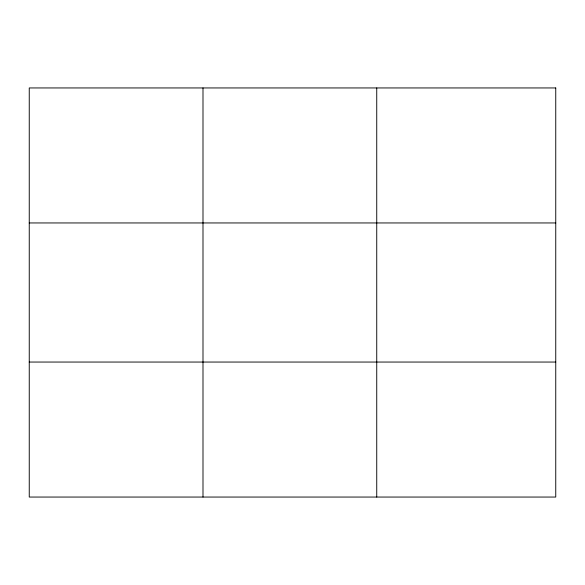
<?xml version="1.0" encoding="UTF-8"?>
<svg xmlns="http://www.w3.org/2000/svg" width="585" height="585" viewBox="0 0 585 585"><rect width="100%" height="100%" fill="white"/><g stroke="black" fill="none" stroke-linecap="round" stroke-linejoin="round"><path stroke-width="0.88" d="M202.995 87.947L202.995 497.053M376.74 87.947L376.74 497.053M29.25 222.951L555.75 222.951M29.25 362.049L555.75 362.049M555.75 87.947L555.75 497.053L29.25 497.053L29.25 87.947L555.75 87.947"/></g></svg>
